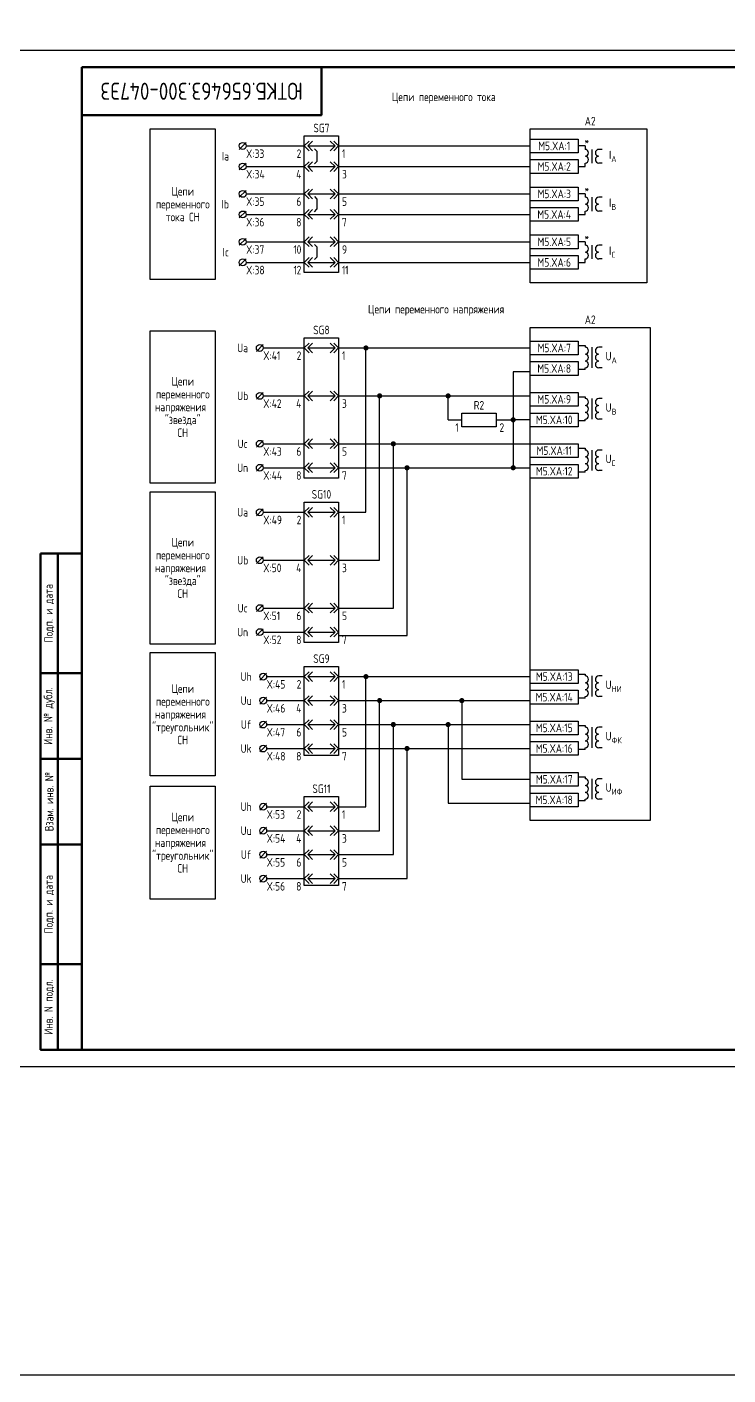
# Model space of a CAD drawing. Header units: millimetres. Extents: x -1036 to 3331, y -90 to 586.
# Drawn here: x 424 to 628.8, y -90 to 303.8 of the extents above; entities that cross this region are included whole.
import ezdxf

# ---------------------------------------------------------------- set-up
doc = ezdxf.new("R2010")
doc.units = ezdxf.units.MM
doc.styles.add('Gost_type_A', font='GOST_A.TTF')

# ---------------------------------------------------------------- blocks, each defined once
blk = doc.blocks.new('Штамп угловой верхний')
at = {"lineweight": 50}
blk.add_lwpolyline([(0, 0), (70, 0), (70, -14), (0, -14)], close=True, dxfattribs=at)
blk = doc.blocks.new('Формат_А3')
blk.add_lwpolyline([(-420, 297), (0, 297), (0, 0), (-420, 0)], close=True)
at = {"lineweight": 50}
blk.add_lwpolyline([(-400, 292), (-5, 292), (-5, 5), (-400, 5)], close=True, dxfattribs=at)
blk = doc.blocks.new('Штамп левый нижний')
at = {"lineweight": 50}
for points in [[(-12, 145), (-7, 145), (-7, 110), (-12, 110)], [(-7, 145), (0, 145), (0, 110), (-7, 110)], [(-12, 110), (-7, 110), (-7, 85), (-12, 85)], [(-7, 110), (0, 110), (0, 85), (-7, 85)], [(-12, 85), (-7, 85), (-7, 60), (-12, 60)], [(-7, 85), (0, 85), (0, 60), (-7, 60)], [(-12, 60), (-7, 60), (-7, 25), (-12, 25)], [(-7, 60), (0, 60), (0, 25), (-7, 25)], [(-12, 25), (-7, 25), (-7, 0), (-12, 0)], [(-7, 25), (0, 25), (0, 0), (-7, 0)]]:
    blk.add_lwpolyline(points, close=True, dxfattribs=at)
at = {"char_height": 2.5, "attachment_point": 5, "rotation": 90, "style": 'Gost_type_A'}
for s, insert, width in [('Подп. и дата', (-9.5, 127.5), 35), ('Инв. № дубл.', (-9.5, 97.5), 25), ('Взам. инв. №', (-9.5, 72.5), 25), ('Подп. и дата', (-9.5, 42.5), 35), ('Инв. N подл.', (-9.5, 12.5), 25)]:
    blk.add_mtext(s, dxfattribs=dict(at, insert=insert, width=width))
blk = doc.blocks.new('БИ_разъем')
for p, q in [((0, 0), (1.41, 1.41)), ((0, 0), (1.41, 1.41)), ((0, 0), (1.41, -1.41)), ((0, 0), (1.41, -1.41)), ((1, 0), (2.41, 1.41)), ((1, 0), (2.41, -1.41)), ((1, 0), (9, 0)), ((9, 0), (7.59, 1.41)), ((9, 0), (7.59, -1.41)), ((10, 0), (8.59, 1.41)), ((10, 0), (8.59, 1.41)), ((10, 0), (8.59, -1.41)), ((10, 0), (8.59, -1.41))]:
    blk.add_line(p, q)
blk = doc.blocks.new('БИ_перемычка')
for p, q in [((2.97, -0.79), (3.67, -1.5)), ((3.67, -1.5), (3.67, -4.5)), ((2.97, -5.21), (3.67, -4.5))]:
    blk.add_line(p, q)
blk = doc.blocks.new('POINT')
at = {"const_width": 0.75}
blk.add_lwpolyline([(-0.375, 0, 1), (0.375, 0, 1)], format="xyb", close=True, dxfattribs=at)

msp = doc.modelspace()

# ---------------------------------------------------------------- linework, layer by layer
for p, q in [((488, 270), (486, 268)), ((488, 269), (505, 269)), ((515, 269), (571, 269)), ((587, 269), (585, 269)), ((488, 264), (486, 262)), ((488.01, 263), (505, 263)), ((515, 263), (571, 263)), ((585, 263), (587, 263)), ((488, 256), (486, 254)), ((488.01, 255), (505, 255)), ((515, 255), (571, 255)), ((587, 255), (585, 255)), ((488, 250), (486, 248)), ((488.01, 249), (505, 249)), ((515, 249), (571, 249)), ((585, 249), (587, 249)), ((488, 242), (486, 240)), ((488.01, 241), (505, 241)), ((515, 241), (571, 241)), ((587, 241), (585, 241)), ((488, 236), (486, 234)), ((488.01, 235), (505, 235)), ((515, 235), (571, 235)), ((585, 235), (587, 235)), ((493, 211), (491, 209)), ((493, 210), (505, 210)), ((515, 210), (571, 210)), ((523, 162), (523, 210)), ((571, 203), (566, 203)), ((566, 203), (566, 175)), ((493, 197), (491, 195)), ((493, 196), (505, 196)), ((515, 196), (571, 196)), ((527, 148), (527, 196)), ((547, 189), (547, 196)), ((547, 189), (551, 189)), ((561, 189), (566, 189)), ((571, 189), (566, 189)), ((493, 183), (491, 181)), ((493, 182), (505, 182)), ((515, 182), (571, 182)), ((531, 134), (531, 182)), ((493, 176), (491, 174)), ((493, 175), (505, 175)), ((515, 175), (571, 175)), ((535, 126), (535, 175)), ((493, 163), (491, 161)), ((493, 162), (505, 162)), ((515, 162), (523, 162)), ((493, 149), (491, 147)), ((493, 148), (505, 148)), ((515, 148), (527, 148)), ((493, 135), (491, 133)), ((493, 134), (505, 134)), ((515, 134), (531, 134)), ((493, 128), (491, 126)), ((493, 127), (505, 127)), ((515, 126), (535, 126)), ((494, 115), (492, 113)), ((494.01, 114), (505, 114)), ((515, 114), (571, 114)), ((523, 76), (523, 114)), ((494, 108), (492, 106)), ((494.01, 107), (505, 107)), ((515, 107), (571, 107)), ((527, 69), (527, 107)), ((551, 107), (551, 84)), ((494, 101), (492, 99)), ((494.01, 100), (505, 100)), ((515, 100), (571, 100)), ((531, 62), (531, 100)), ((547, 100), (547, 77)), ((494, 94), (492, 92)), ((494.01, 93), (505, 93)), ((515, 93), (571, 93)), ((535, 55), (535, 93)), ((551, 84), (571, 84)), ((494, 77), (492, 75)), ((494.01, 76), (505, 76)), ((515, 76), (523, 76)), ((547, 77), (571, 77)), ((494, 70), (492, 68)), ((494.01, 69), (505, 69)), ((515, 69), (527, 69)), ((494, 63), (492, 61)), ((494.01, 62), (505, 62)), ((515, 62), (531, 62)), ((494, 56), (492, 54)), ((494.01, 55), (505, 55)), ((515, 55), (535, 55))]:
    msp.add_line(p, q)
at = {"ltscale": 4}
for p, q in [((587, 269), (587, 268)), ((587, 268.5), (587, 268)), ((589, 268), (589, 264)), ((589, 268), (589, 264)), ((592, 268), (591, 268)), ((592, 268), (591, 268)), ((587, 263), (587, 264)), ((592, 264), (591, 264)), ((592, 264), (591, 264)), ((587, 255), (587, 254)), ((587, 254.5), (587, 254)), ((589, 254), (589, 250)), ((589, 254), (589, 250)), ((592, 254), (591, 254)), ((592, 254), (591, 254)), ((587, 249), (587, 250)), ((592, 250), (591, 250)), ((592, 250), (591, 250)), ((587, 241), (587, 240)), ((587, 240.5), (587, 240)), ((589, 240), (589, 236)), ((589, 240), (589, 236)), ((592, 240), (591, 240)), ((592, 240), (591, 240)), ((587, 235), (587, 236)), ((592, 236), (591, 236)), ((592, 236), (591, 236)), ((585, 210.69), (587, 210.69)), ((587, 210.69), (587, 210.19)), ((587, 210.69), (587, 210.19)), ((589, 210.19), (589, 206.19)), ((592, 210.19), (591, 210.19)), ((589, 208.19), (589, 204.19)), ((587, 203.69), (585, 203.69)), ((587, 203.69), (587, 204.19)), ((592, 204.19), (591, 204.19)), ((585, 195.69), (587, 195.69)), ((587, 195.69), (587, 195.19)), ((587, 195.69), (587, 195.19)), ((589, 195.19), (589, 191.19)), ((589, 193.19), (589, 189.19)), ((592, 195.19), (591, 195.19)), ((587, 188.69), (587, 189.19)), ((592, 189.19), (591, 189.19)), ((587, 188.69), (585, 188.69)), ((585, 180.69), (587, 180.69)), ((587, 180.69), (587, 180.19)), ((587, 180.69), (587, 180.19)), ((589, 180.19), (589, 176.19)), ((589, 178.19), (589, 174.19)), ((592, 180.19), (591, 180.19)), ((587, 173.69), (585, 173.69)), ((587, 173.69), (587, 174.19)), ((592, 174.19), (591, 174.19)), ((585, 114.69), (587, 114.69)), ((587, 114.69), (587, 114.19)), ((587, 114.69), (587, 114.19)), ((589, 114.19), (589, 110.19)), ((592, 114.19), (591, 114.19)), ((589, 112.19), (589, 108.19)), ((587, 107.69), (585, 107.69)), ((587, 107.69), (587, 108.19)), ((592, 108.19), (591, 108.19)), ((585, 99.7), (587, 99.7)), ((587, 99.7), (587, 99.2)), ((587, 99.7), (587, 99.2)), ((589, 99.2), (589, 95.2)), ((592, 99.2), (591, 99.2)), ((589, 97.2), (589, 93.2)), ((587, 92.7), (585, 92.7)), ((587, 92.7), (587, 93.2)), ((592, 93.2), (591, 93.2)), ((585, 84.69), (587, 84.69)), ((587, 84.69), (587, 84.19)), ((587, 84.69), (587, 84.19)), ((589, 84.19), (589, 80.19)), ((592, 84.19), (591, 84.19)), ((589, 82.19), (589, 78.19)), ((587, 77.69), (585, 77.69)), ((587, 77.69), (587, 78.19)), ((592, 78.19), (591, 78.19))]:
    msp.add_line(p, q, dxfattribs=at)
for points in [[(-1036, 586), (3331, 586), (3331, -90), (-1036, -90)], [(479, 230), (460, 230), (460, 274), (479, 274)], [(505, 272), (515, 272), (515, 232), (505, 232)], [(571, 274), (605, 274), (605, 229), (571, 229)], [(571, 271), (585, 271), (585, 267), (571, 267)], [(571, 265), (585, 265), (585, 261), (571, 261)], [(571, 257), (585, 257), (585, 253), (571, 253)], [(571, 251), (585, 251), (585, 247), (571, 247)], [(571, 243), (585, 243), (585, 239), (571, 239)], [(571, 237), (585, 237), (585, 233), (571, 233)], [(479, 170.5), (460, 170.5), (460, 215), (479, 215)], [(505, 213), (515, 213), (515, 172), (505, 172)], [(571, 216), (606, 216), (606, 72), (571, 72)], [(571, 212), (585, 212), (585, 208), (571, 208)], [(571, 206), (585, 206), (585, 202), (571, 202)], [(571, 197), (585, 197), (585, 193), (571, 193)], [(551, 191), (561, 191), (561, 187), (551, 187)], [(571, 191), (585, 191), (585, 187), (571, 187)], [(571, 182), (585, 182), (585, 178), (571, 178)], [(571, 176), (585, 176), (585, 172), (571, 172)], [(479, 123.5), (460, 123.5), (460, 168), (479, 168)], [(505, 165), (515, 165), (515, 124), (505, 124)], [(479, 85), (460, 85), (460, 121), (479, 121)], [(505, 117), (515, 117), (515, 91), (505, 91)], [(571, 116), (585, 116), (585, 112), (571, 112)], [(571, 110), (585, 110), (585, 106), (571, 106)], [(571, 101.01), (585, 101.01), (585, 97.01), (571, 97.01)], [(571, 95.01), (585, 95.01), (585, 91.01), (571, 91.01)], [(571, 86), (585, 86), (585, 82), (571, 82)], [(479, 49), (460, 49), (460, 82), (479, 82)], [(505, 79), (515, 79), (515, 53), (505, 53)], [(571, 80), (585, 80), (585, 76), (571, 76)]]:
    msp.add_lwpolyline(points, close=True)
for centre in [(487, 269), (487, 263), (487, 255), (487, 249), (487, 241), (487, 235), (492, 210), (492, 196), (492, 182), (492, 175), (492, 162), (492, 148), (492, 134), (492, 127), (493, 114), (493, 107), (493, 100), (493, 93), (493, 76), (493, 69), (493, 62), (493, 55)]:
    msp.add_circle(centre, 1)
for centre, start, end in [((587, 267), 270, 90), ((587, 267), 270, 90), ((591, 267), 90, 270), ((591, 267), 90, 270), ((587, 265), 270, 90), ((587, 265), 270, 90), ((591, 265), 90, 270), ((591, 265), 90, 270), ((587, 253), 270, 90), ((587, 253), 270, 90), ((591, 253), 90, 270), ((591, 253), 90, 270), ((587, 251), 270, 90), ((587, 251), 270, 90), ((591, 251), 90, 270), ((591, 251), 90, 270), ((587, 239), 270, 90), ((587, 239), 270, 90), ((587, 237), 270, 90), ((587, 237), 270, 90), ((591, 239), 90, 270), ((591, 239), 90, 270), ((591, 237), 90, 270), ((591, 237), 90, 270), ((587, 209.19), 270, 90), ((591, 209.19), 90, 270), ((591, 209.19), 90, 270), ((587, 207.19), 270, 90), ((587, 205.19), 270, 90), ((591, 207.19), 90, 270), ((591, 207.19), 90, 270), ((591, 205.19), 90, 270), ((587, 194.19), 270, 90), ((587, 192.19), 270, 90), ((591, 194.19), 90, 270), ((591, 194.19), 90, 270), ((591, 192.19), 90, 270), ((591, 192.19), 90, 270), ((587, 190.19), 270, 90), ((591, 190.19), 90, 270), ((587, 179.19), 270, 90), ((587, 177.19), 270, 90), ((591, 179.19), 90, 270), ((591, 179.19), 90, 270), ((591, 177.19), 90, 270), ((591, 177.19), 90, 270), ((587, 175.19), 270, 90), ((591, 175.19), 90, 270), ((587, 113.19), 270, 90), ((591, 113.19), 90, 270), ((591, 113.19), 90, 270), ((587, 111.19), 270, 90), ((591, 111.19), 90, 270), ((591, 111.19), 90, 270), ((587, 109.19), 270, 90), ((591, 109.19), 90, 270), ((587, 98.2), 270, 90), ((591, 98.2), 90, 270), ((591, 98.2), 90, 270), ((587, 96.2), 270, 90), ((587, 94.2), 270, 90), ((591, 96.2), 90, 270), ((591, 96.2), 90, 270), ((591, 94.2), 90, 270), ((587, 83.19), 270, 90), ((591, 83.19), 90, 270), ((591, 83.19), 90, 270), ((587, 81.19), 270, 90), ((587, 79.19), 270, 90), ((591, 81.19), 90, 270), ((591, 81.19), 90, 270), ((591, 79.19), 90, 270)]:
    msp.add_arc(centre, 1, start, end, dxfattribs=at)

# ---------------------------------------------------------------- block references
at = {"color": 1}
for name, p in [('Формат_А3', (840, 0)), ('Штамп левый нижний', (440, 5))]:
    msp.add_blockref(name, p, dxfattribs=at)
for name, p in [('Штамп угловой верхний', (440, 292)), ('БИ_разъем', (505, 269)), ('БИ_перемычка', (505, 269)), ('БИ_разъем', (505, 263)), ('БИ_разъем', (505, 255)), ('БИ_перемычка', (505, 255)), ('БИ_разъем', (505, 249)), ('БИ_разъем', (505, 241)), ('БИ_перемычка', (505, 241)), ('БИ_разъем', (505, 235)), ('БИ_разъем', (505, 210)), ('POINT', (523, 210)), ('БИ_разъем', (505, 196)), ('POINT', (527, 196)), ('POINT', (547, 196)), ('POINT', (566, 189)), ('БИ_разъем', (505, 182)), ('POINT', (531, 182)), ('БИ_разъем', (505, 175)), ('POINT', (535, 175)), ('POINT', (566, 175)), ('БИ_разъем', (505, 162)), ('БИ_разъем', (505, 148)), ('БИ_разъем', (505, 134)), ('БИ_разъем', (505, 127)), ('БИ_разъем', (505, 114)), ('POINT', (523, 114)), ('БИ_разъем', (505, 107)), ('POINT', (527, 107)), ('POINT', (551, 107)), ('БИ_разъем', (505, 100)), ('POINT', (531, 100)), ('POINT', (547, 100)), ('БИ_разъем', (505, 93)), ('POINT', (535, 93)), ('БИ_разъем', (505, 76)), ('БИ_разъем', (505, 69)), ('БИ_разъем', (505, 62)), ('БИ_разъем', (505, 55))]:
    msp.add_blockref(name, p)

# ---------------------------------------------------------------- texts
at = {"insert": (475, 285), "char_height": 5, "width": 70, "attachment_point": 5, "rotation": 180, "style": 'Gost_type_A'}
msp.add_mtext('ЮТКБ.656463.300-047Э3', dxfattribs=at)
at = {"char_height": 2.5, "line_spacing_factor": 0.9, "style": 'Gost_type_A'}
for s, insert, width, attachment_point in [('Цепи переменного тока', (545.75, 283), 197.5, 5), ('A2', (588.5, 275), 35, 8), ('SG7', (510, 273), 10, 8), ('X:33', (488, 268), 10, 1), ('{\\T0.9;2}', (504, 268), 5, 3), ('{\\T0.9;1}', (516, 268), 5, 1), ('Ia', (483, 266), 6, 6), ('X:34', (488, 262), 10, 1), ('{\\T0.9;4}', (504, 262), 5, 3), ('{\\T0.9;3}', (516, 262), 5, 1), ('Цепи переменного \\Pтока СН', (469.5, 252), 19, 5), ('Ib', (483, 252), 6, 6), ('X:35', (488, 254), 10, 1), ('{\\T0.9;6}', (504, 254), 5, 3), ('{\\T0.9;5}', (516, 254), 5, 1), ('X:36', (488, 248), 10, 1), ('{\\T0.9;8}', (504, 248), 5, 3), ('{\\T0.9;7}', (516, 248), 5, 1), ('Ic', (483, 238), 6, 6), ('X:37', (488, 240), 10, 1), ('{\\T0.9;10}', (504, 240), 5, 3), ('{\\T0.9;9}', (516, 240), 5, 1), ('X:38', (488, 234), 10, 1), ('{\\T0.9;12}', (504, 234), 5, 3), ('{\\T0.9;11}', (516, 234), 5, 1), ('Цепи переменного напряжения', (543.5, 221), 197, 5), ('A2', (588.5, 217), 35, 8), ('SG8', (510, 214), 10, 8), ('Ua', (487, 210), 6, 5), ('X:41', (493, 209), 10, 1), ('{\\T0.9;2}', (504, 209), 5, 3), ('{\\T0.9;1}', (516, 209), 5, 1), ('Цепи переменного напряжения  "звезда"\\PСН', (469.5, 192.75), 19, 5), ('Ub', (487, 196), 6, 5), ('X:42', (493, 195), 10, 1), ('{\\T0.9;4}', (504, 195), 5, 3), ('{\\T0.9;3}', (516, 195), 5, 1), ('R2', (556, 192), 10, 8), ('{\\T0.9;1}', (550, 188), 5, 3), ('{\\T0.9;2}', (562, 188), 5, 1), ('Uc', (487, 182), 6, 5), ('X:43', (493, 181), 10, 1), ('{\\T0.9;6}', (504, 181), 5, 3), ('{\\T0.9;5}', (516, 181), 5, 1), ('Un', (487, 175), 6, 5), ('X:44', (493, 174), 10, 1), ('{\\T0.9;8}', (504, 174), 5, 3), ('{\\T0.9;7}', (516, 174), 5, 1), ('SG10', (510, 166), 10, 8), ('Ua', (487, 162), 6, 5), ('X:49', (493, 161), 10, 1), ('{\\T0.9;2}', (504, 161), 5, 3), ('{\\T0.9;1}', (516, 161), 5, 1), ('Цепи переменного напряжения  "звезда"\\PСН', (469.5, 145.75), 19, 5), ('Ub', (487, 148), 6, 5), ('X:50', (493, 147), 10, 1), ('{\\T0.9;4}', (504, 147), 5, 3), ('{\\T0.9;3}', (516, 147), 5, 1), ('Uc', (487, 134), 6, 5), ('X:51', (493, 133), 10, 1), ('{\\T0.9;6}', (504, 133), 5, 3), ('{\\T0.9;5}', (516, 133), 5, 1), ('Un', (487, 127), 6, 5), ('{\\T0.9;8}', (504, 126), 5, 3), ('X:52', (493, 126), 10, 1), ('{\\T0.9;7}', (516, 126), 5, 1), ('SG9', (510, 118), 10, 8), ('Uh', (488, 114), 6, 5), ('Цепи переменного напряжения  "треугольник"\\PСН', (469.5, 103), 19, 5), ('X:45', (494, 113), 8, 1), ('{\\T0.9;2}', (504, 113), 5, 3), ('{\\T0.9;1}', (516, 113), 5, 1), ('Uu', (488, 107), 6, 5), ('X:46', (494, 106), 8, 1), ('{\\T0.9;4}', (504, 106), 5, 3), ('{\\T0.9;3}', (516, 106), 5, 1), ('Uf', (488, 100), 6, 5), ('X:47', (494, 99), 8, 1), ('{\\T0.9;6}', (504, 99), 5, 3), ('{\\T0.9;5}', (516, 99), 5, 1), ('Uk', (488, 93), 6, 5), ('X:48', (494, 92), 8, 1), ('{\\T0.9;8}', (504, 92), 5, 3), ('{\\T0.9;7}', (516, 92), 5, 1), ('SG11', (510, 80), 10, 8), ('Uh', (488, 76), 6, 5), ('X:53', (494, 75), 8, 1), ('{\\T0.9;2}', (504, 75), 5, 3), ('{\\T0.9;1}', (516, 75), 5, 1), ('Цепи переменного напряжения  "треугольник"\\PСН', (469.5, 65.5), 19, 5), ('Uu', (488, 69), 6, 5), ('X:54', (494, 68), 8, 1), ('{\\T0.9;4}', (504, 68), 5, 3), ('{\\T0.9;3}', (516, 68), 5, 1), ('Uf', (488, 62), 6, 5), ('X:55', (494, 61), 8, 1), ('{\\T0.9;6}', (504, 61), 5, 3), ('{\\T0.9;5}', (516, 61), 5, 1), ('Uk', (488, 55), 6, 5), ('X:56', (494, 54), 8, 1), ('{\\T0.9;8}', (504, 54), 5, 3), ('{\\T0.9;7}', (516, 54), 5, 1)]:
    msp.add_mtext(s, dxfattribs=dict(at, insert=insert, width=width, attachment_point=attachment_point))
at = {"char_height": 2.5, "style": 'Gost_type_A'}
for s, insert, width, attachment_point in [('M5.XA:1', (578, 269), 14, 5), ('*', (587.5, 270.5), 3, 5), ('M5.XA:2', (577.99, 263), 14.018, 5), ('\\A1;I{\\H0.7x;\\S^ A ;}', (594, 266), 8, 4), ('M5.XA:3', (578, 255), 14, 5), ('*', (587.5, 256.5), 3, 5), ('\\A1;I{\\H0.7x;\\S^ B ;}', (594, 252), 8, 4), ('M5.XA:4', (577.99, 248.99), 14.018, 5), ('M5.XA:5', (578, 241), 14, 5), ('*', (587.5, 242.5), 3, 5), ('\\A1;I{\\H0.7x;\\S^ C ;}', (594, 238), 8, 4), ('M5.XA:6', (577.99, 234.99), 14.018, 5), ('M5.XA:7', (578, 210), 14, 5), ('\\A1;U{\\H0.7x;\\S^ А ;}', (593, 207.19), 12, 4), ('M5.XA:8', (577.99, 203.99), 14.018, 5), ('M5.XA:9', (578, 195), 14, 5), ('\\A1;U{\\H0.7x;\\S^ В;}', (593, 192.19), 12, 4), ('M5.XA:10', (577.99, 188.99), 14.018, 5), ('M5.XA:11', (578, 180), 14, 5), ('\\A1;U{\\H0.7x;\\S^ С;}', (593, 177.19), 12, 4), ('M5.XA:12', (577.99, 174), 14.018, 5), ('M5.XA:13', (578, 114.01), 14, 5), ('\\A1;U{\\H0.7x;\\S^ НИ;}', (593, 111.19), 12, 4), ('M5.XA:14', (577.99, 108), 14.018, 5), ('M5.XA:15', (578, 99.02), 14, 5), ('\\A1;U{\\H0.7x;\\S^ ФК;}', (593, 96.2), 12, 4), ('M5.XA:16', (577.99, 93.01), 14.018, 5), ('M5.XA:17', (578, 84), 14, 5), ('\\A1;U{\\H0.7x;\\S^ ИФ;}', (593, 81.19), 12, 4), ('M5.XA:18', (577.99, 78), 14.018, 5)]:
    msp.add_mtext(s, dxfattribs=dict(at, insert=insert, width=width, attachment_point=attachment_point))

doc.saveas('drawing.dxf')
